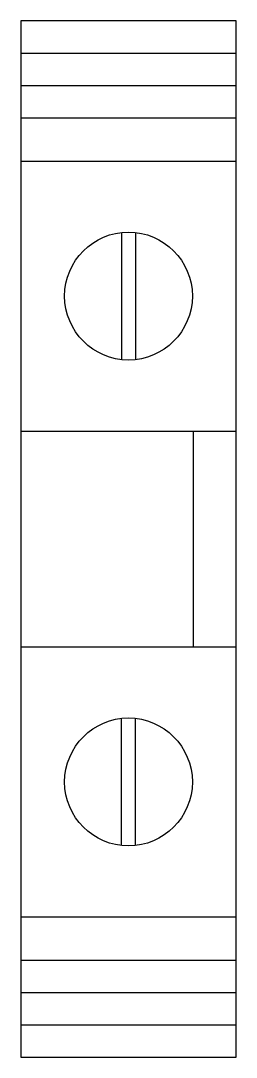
# Model space of a CAD drawing. Header units: millimetres. Extents: x 0 to 10, y 0 to 48.
import ezdxf

# ---------------------------------------------------------------- set-up
doc = ezdxf.new("R2010")
doc.units = ezdxf.units.MM

# ---------------------------------------------------------------- blocks, each defined once
blk = doc.blocks.new('CTS10')
at = {"color": 4}
for p, q in [((-1716.465, 40094.381), (-1706.465, 40094.381)), ((-1716.465, 40092.881), (-1706.465, 40092.881)), ((-1716.465, 40091.381), (-1706.465, 40091.381)), ((-1716.465, 40052.381), (-1706.465, 40052.381)), ((-1716.465, 40050.881), (-1706.465, 40050.881)), ((-1716.465, 40049.381), (-1706.465, 40049.381))]:
    blk.add_line(p, q, dxfattribs=at)
for p, q in [((-1716.465, 40089.381), (-1706.465, 40089.381)), ((-1711.782, 40086.075), (-1711.782, 40080.187)), ((-1711.147, 40086.075), (-1711.147, 40080.187)), ((-1716.465, 40076.881), (-1706.465, 40076.881)), ((-1708.465, 40076.881), (-1708.465, 40066.881)), ((-1716.465, 40066.881), (-1706.465, 40066.881)), ((-1711.782, 40057.687), (-1711.782, 40063.575)), ((-1711.147, 40057.687), (-1711.147, 40063.575)), ((-1716.465, 40054.381), (-1706.465, 40054.381))]:
    blk.add_line(p, q)
blk.add_lwpolyline([(-1706.465, 40047.881), (-1706.465, 40095.881), (-1716.465, 40095.881), (-1716.465, 40047.881)], close=True)
for centre in [(-1711.465, 40083.131), (-1711.465, 40060.631)]:
    blk.add_circle(centre, 2.961)

msp = doc.modelspace()

# ---------------------------------------------------------------- block references
msp.add_blockref('CTS10', (1716.465, -40047.881))

doc.saveas('drawing.dxf')
